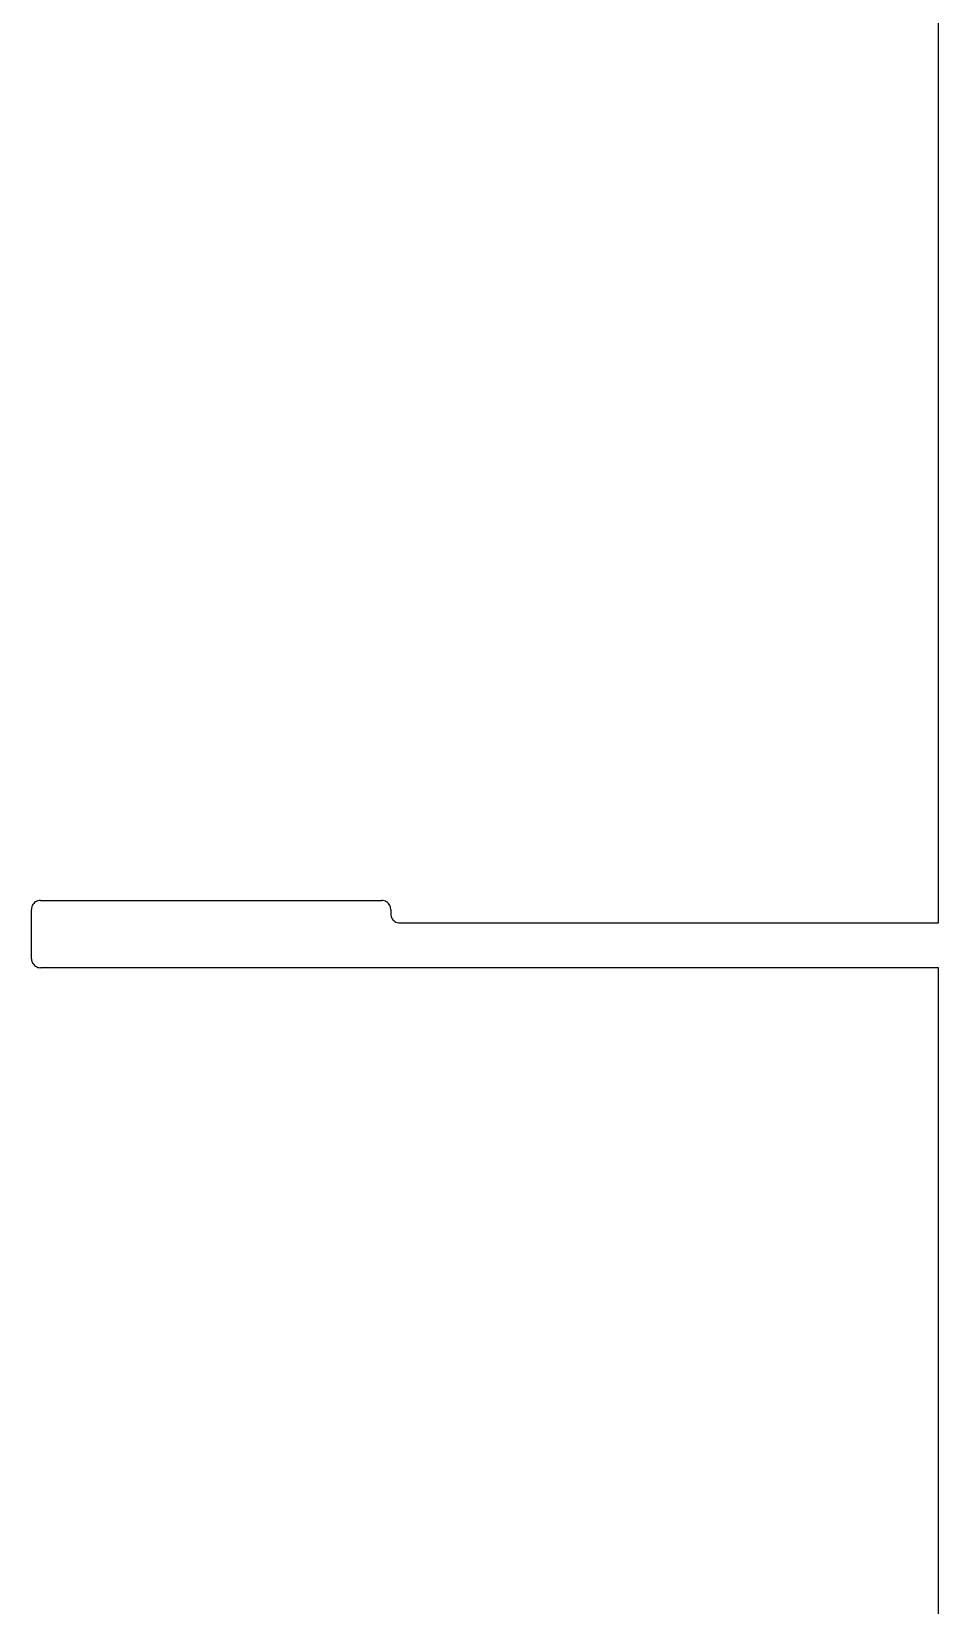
# Model space of a CAD drawing. Extents: x -180 to 180, y -71 to 71.
# Drawn here: x 109.68 to 129.88, y -35.8 to -0.73 of the extents above; entities that cross this region are included whole.
import ezdxf

# ---------------------------------------------------------------- set-up
doc = ezdxf.new("R2010")
doc.units = 0
doc.header["$MEASUREMENT"] = 0
doc.layers.get('0').update_dxf_attribs({"linetype": 'CONTINUOUS'})

msp = doc.modelspace()

# ---------------------------------------------------------------- linework, layer by layer
for p, q in [((129.877, -20.588), (129.877, 17.412)), ((109.679, -20.259), (109.677, -20.288)), ((109.677, -21.388), (109.677, -20.288)), ((109.685, -20.232), (109.679, -20.259)), ((109.695, -20.205), (109.685, -20.232)), ((109.709, -20.18), (109.695, -20.205)), ((109.726, -20.157), (109.709, -20.18)), ((109.746, -20.137), (109.726, -20.157)), ((109.769, -20.12), (109.746, -20.137)), ((109.794, -20.106), (109.769, -20.12)), ((109.821, -20.096), (109.794, -20.106)), ((109.849, -20.09), (109.821, -20.096)), ((109.877, -20.088), (109.849, -20.09)), ((109.877, -20.088), (117.477, -20.088)), ((117.505, -20.09), (117.477, -20.088)), ((117.533, -20.096), (117.505, -20.09)), ((117.56, -20.106), (117.533, -20.096)), ((117.585, -20.12), (117.56, -20.106)), ((117.608, -20.137), (117.585, -20.12)), ((117.628, -20.157), (117.608, -20.137)), ((117.645, -20.18), (117.628, -20.157)), ((117.659, -20.205), (117.645, -20.18)), ((117.669, -20.232), (117.659, -20.205)), ((117.675, -20.259), (117.669, -20.232)), ((117.677, -20.288), (117.675, -20.259)), ((117.677, -20.288), (117.677, -20.388)), ((117.677, -20.388), (117.679, -20.416)), ((117.679, -20.416), (117.685, -20.444)), ((117.685, -20.444), (117.695, -20.471)), ((117.695, -20.471), (117.709, -20.496)), ((117.709, -20.496), (117.726, -20.519)), ((117.726, -20.519), (117.746, -20.539)), ((117.746, -20.539), (117.769, -20.556)), ((117.769, -20.556), (117.794, -20.57)), ((117.794, -20.57), (117.821, -20.58)), ((117.821, -20.58), (117.849, -20.586)), ((117.849, -20.586), (117.877, -20.588)), ((117.877, -20.588), (129.877, -20.588)), ((109.677, -21.388), (109.679, -21.416)), ((109.679, -21.416), (109.685, -21.444)), ((109.685, -21.444), (109.695, -21.471)), ((109.695, -21.471), (109.709, -21.496)), ((109.709, -21.496), (109.726, -21.519)), ((109.726, -21.519), (109.746, -21.539)), ((109.746, -21.539), (109.769, -21.556)), ((109.769, -21.556), (109.794, -21.57)), ((109.794, -21.57), (109.821, -21.58)), ((109.821, -21.58), (109.849, -21.586)), ((109.849, -21.586), (109.877, -21.588)), ((117.477, -21.588), (109.877, -21.588)), ((129.877, -21.588), (117.477, -21.588)), ((129.877, -43.588), (129.877, -21.588))]:
    msp.add_line(p, q)

doc.saveas('drawing.dxf')
